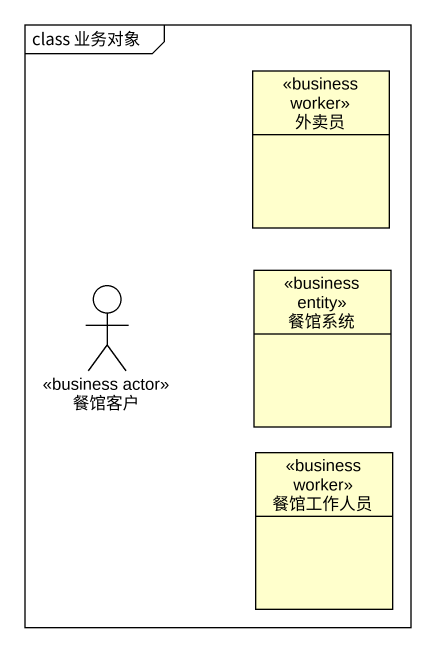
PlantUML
@startuml
mainframe class 业务对象
allowmixing
hide circle
hide empty members
class 外卖员 <<business worker>>
actor 餐馆客户 <<business actor>>
class 餐馆系统 <<business entity>>
class 餐馆工作人员 <<business worker>>
@enduml
